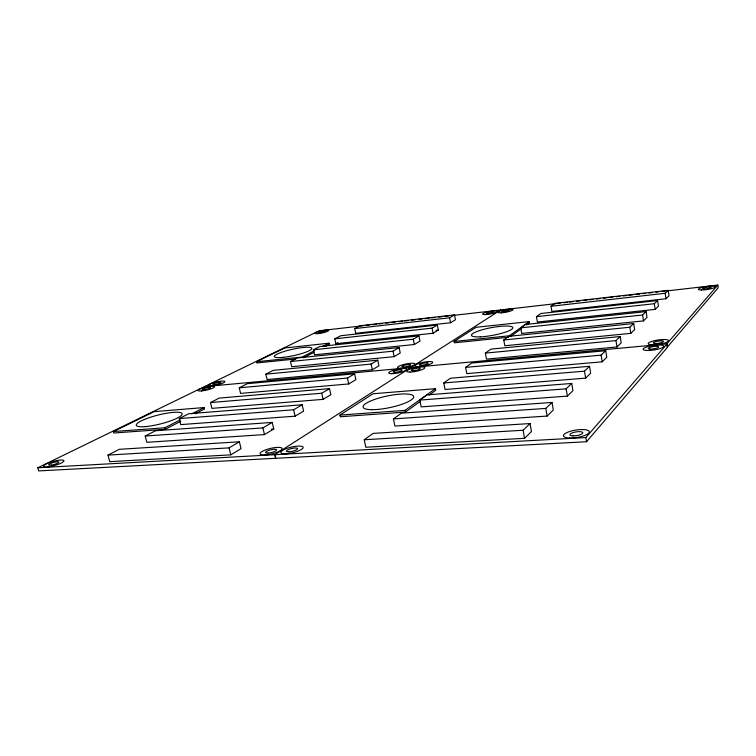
<?xml version="1.0" encoding="UTF-8"?>
<svg xmlns="http://www.w3.org/2000/svg" width="756" height="756" viewBox="0 0 756 756"><rect width="100%" height="100%" fill="white"/><g stroke="black" fill="none" stroke-linecap="round" stroke-linejoin="round"><path stroke-width="1.13" d="M667.094 343.857L585.843 437.563L275.033 454.687L275.864 458.287L586.552 441.731L667.586 347.136L667.094 343.857L204.385 386.647M717.822 285.078L666.773 343.885L667.274 347.165L718.2 287.771L717.822 285.078L667.633 290.833M524.579 438.31L531.477 431.506L530.041 423.568L373.133 433.405L364.231 439.765L365.828 447.24L524.579 438.31L523.105 430.249L530.041 423.568M547.136 416.074L553.316 409.988L551.993 402.438L401.455 413.182L393.422 418.918L394.906 426.053L547.136 416.074L545.785 408.42L551.993 402.438M567.378 396.125L572.944 390.644L571.716 383.453L427.093 394.887L419.807 400.085L421.177 406.898L567.378 396.125L566.121 388.83L571.716 383.453M585.645 378.132L590.682 373.162L589.538 366.301L450.396 378.246L443.763 382.98L445.038 389.501L585.645 378.132L584.473 371.168L589.538 366.301M602.211 361.812L606.794 357.295L605.717 350.718L471.678 363.05L465.611 367.378L466.811 373.634L602.211 361.812L601.115 355.15L605.717 350.718M616.99 346.966L621.186 342.846L620.175 336.543L490.927 349.14L485.352 353.118L486.477 359.128L616.99 346.966L615.97 340.587L620.175 336.543M630.806 333.368L634.643 329.588L633.698 323.54L508.892 336.325L503.761 339.983L504.819 345.766L630.806 333.368L629.833 327.253L633.698 323.54M643.488 320.884L647.023 317.407L646.125 311.585L525.477 324.485L520.733 327.868L521.725 333.443L643.488 320.884L642.572 314.997L646.125 311.585M655.178 309.384L658.438 306.161L657.588 300.557L540.833 313.523L536.439 316.66L537.384 322.037L655.178 309.384L654.309 303.714L657.588 300.557M665.979 298.743L669.003 295.766L668.191 290.361L555.102 303.345L551.011 306.265L551.908 311.453L665.979 298.743L665.157 293.281L668.191 290.361M510.565 336.496L520.997 329.021M526.696 324.938L529.54 322.897L529.304 321.565L476.025 327.32L454.063 341.457L454.328 342.818L508.467 337.299M429.143 395.048L435.787 390.276L435.465 388.66L373.067 393.753L339.945 415.091L340.304 416.745L405.396 412.077L420.591 401.181M529.304 321.565L509.364 335.777L454.063 341.457M339.945 415.091L405.046 410.366L435.465 388.66M274.73 454.706L275.571 458.297L38.679 470.922L37.8 467.766L274.73 454.706L500.708 309.969M230.769 454.847L241.022 448.686L239.378 441.787L119.297 449.319L107.995 455.112L109.724 461.661L230.769 454.847L229.087 447.864L239.378 441.787M264.449 434.596L273.757 429.002L272.236 422.406L155.528 430.74L145.209 436.032L146.815 442.307L264.449 434.596L262.899 427.915L272.236 422.406M295.086 416.187L303.581 411.084L302.164 404.762L188.698 413.73L179.238 418.578L180.741 424.607L295.086 416.187L293.64 409.78L302.164 404.762M323.067 399.366L330.844 394.698L329.521 388.622L219.183 398.1L210.48 402.561L211.878 408.363L323.067 399.366L321.716 393.224L329.521 388.622M348.724 383.944L355.868 379.654L354.63 373.814L247.297 383.679L239.255 387.809L240.578 393.394L348.724 383.944L347.458 378.038L354.63 373.814M372.339 369.75L378.926 365.791L377.764 360.168L273.294 370.345L265.857 374.163L267.095 379.559L372.339 369.75L371.149 364.071L377.764 360.168M394.141 356.652L400.236 352.986L399.13 347.562L297.42 357.975L290.512 361.519L291.674 366.726L394.141 356.652L393.016 351.171L399.13 347.562M414.326 344.519L419.986 341.117L418.947 335.881L319.864 346.475L313.428 349.773L314.534 354.81L414.326 344.519L413.267 339.227L418.947 335.881M433.084 333.245L438.348 330.079L437.355 325.014L340.786 335.74L334.785 338.82L335.834 343.696L433.084 333.245L432.082 328.132L437.355 325.014M450.548 322.746L455.452 319.797L454.517 314.893L360.357 325.704L354.734 328.586L355.726 333.311L450.548 322.746L449.593 317.803L454.517 314.893M335.834 343.696L337.828 342.648M195.18 413.797L204.489 408.987L204.139 407.541L154.252 411.614L113.409 431.534L113.797 433.008L165.186 429.313L180.703 421.29M303.477 357.777L313.806 352.428M325.175 346.55L329.304 344.415L329.04 343.196L284.738 347.987L256.558 361.727L256.842 362.956L295.426 359.024M113.409 431.534L164.808 427.801L180.334 419.807M191.712 413.938L204.139 407.541M314.572 350.652L302.164 357.049L256.558 361.727M322.84 346.39L329.04 343.196M37.8 467.766L319.089 330.797L363.608 325.685M365.951 325.42L369.467 325.014M371.81 324.749L376.497 324.211M378.841 323.946L382.356 323.54M385.872 323.133L389.387 322.736M391.731 322.462L395.246 322.065M398.762 321.659L402.277 321.253M404.621 320.988L408.136 320.582M411.651 320.185L415.167 319.779M418.682 319.372L422.198 318.975M424.541 318.701L429.228 318.163M431.572 317.898L435.087 317.492M438.603 317.095L442.118 316.688M444.462 316.424L449.149 315.885M451.493 315.611L560.234 303.147M563.74 302.74L567.236 302.343M569.57 302.079L573.076 301.672M576.582 301.275L580.079 300.869M583.585 300.472L587.081 300.066M589.415 299.801L592.921 299.395M596.427 298.998L599.924 298.592M603.43 298.195L606.926 297.788M609.26 297.524L612.766 297.127M616.263 296.721L619.769 296.324M623.275 295.917L626.771 295.52M629.105 295.246L632.611 294.849M636.108 294.443L639.614 294.046M643.11 293.64L645.454 293.375M648.95 292.978L652.456 292.572M655.953 292.175L658.287 291.901M661.793 291.504L665.289 291.098M354.734 328.586L449.593 317.803M551.011 306.265L665.157 293.281M334.785 338.82L432.082 328.132M536.439 316.66L654.309 303.714M436.023 330.334L438.348 330.079M313.428 349.773L413.267 339.227M520.733 327.868L642.572 314.997M290.512 361.519L393.016 351.171M503.761 339.983L629.833 327.253M265.857 374.163L371.149 364.071M485.352 353.118L615.97 340.587M239.255 387.809L347.458 378.038M465.611 367.378L601.115 355.15M210.48 402.561L321.716 393.224M443.763 382.98L584.473 371.168M179.238 418.578L293.64 409.78M419.807 400.085L566.121 388.83M145.209 436.032L262.899 427.915M393.422 418.918L545.785 408.42M271.404 429.162L273.757 429.002M107.995 455.112L229.087 447.864M364.231 439.765L523.105 430.249M164.808 427.801L165.186 429.313M405.046 410.366L405.396 412.077M585.843 437.563L586.552 441.731M145.36 426.62A23.644 4.593 -14.1 0 0 182.016 414.619A23.644 4.593 -14.1 0 0 150.34 417.284A23.644 4.593 -14.1 0 0 145.36 426.62M48.923 466.726A10.593 2.136 -15.4 0 0 63.967 460.735A10.593 2.136 -15.4 0 0 48.346 463.041A10.593 2.136 -15.4 0 0 48.923 466.726M391.844 373.691A9.129 1.871 -11.6 0 0 406.473 369.731A9.129 1.871 -11.6 0 0 394.689 369.882A9.129 1.871 -11.6 0 0 391.844 373.691M265.186 454.942A11.378 2.816 -13.5 0 0 282.149 448.79A11.378 2.816 -13.5 0 0 265.876 449.782A11.378 2.816 -13.5 0 0 265.186 454.942M201.569 390.946A8.448 1.521 -13.4 0 0 214.553 386.855A8.448 1.521 -13.4 0 0 202.958 387.941A8.448 1.521 -13.4 0 0 201.569 390.946M268.115 453.033A5.689 1.408 -13.5 0 0 276.611 449.971A5.689 1.408 -13.5 0 0 268.503 450.444A5.689 1.408 -13.5 0 0 268.115 453.033M394.736 372.387A4.564 0.936 -11.6 0 0 402.069 370.412A4.564 0.936 -11.6 0 0 396.191 370.478A4.564 0.936 -11.6 0 0 394.736 372.387M51.332 465.091A5.292 1.068 -15.4 0 0 58.873 462.105A5.292 1.068 -15.4 0 0 51.077 463.239A5.292 1.068 -15.4 0 0 51.332 465.091M203.959 389.756A4.224 0.765 -13.4 0 0 210.461 387.715A4.224 0.765 -13.4 0 0 204.678 388.244A4.224 0.765 -13.4 0 0 203.959 389.756M372.018 409.676A25.827 5.944 -11.8 0 0 413.286 398.006A25.827 5.944 -11.8 0 0 379.805 397.807A25.827 5.944 -11.8 0 0 372.018 409.676M286.269 453.713A11.463 2.882 -13.2 0 0 303.194 447.514A11.463 2.882 -13.2 0 0 286.59 448.525A11.463 2.882 -13.2 0 0 286.269 453.713M646.484 350.444A10.48 2.296 -8.5 0 0 663.617 346.787A10.48 2.296 -8.5 0 0 650.377 345.964A10.48 2.296 -8.5 0 0 646.484 350.444M569.674 437.998A13.117 3.752 -9 0 0 589.349 431.969A13.117 3.752 -9 0 0 570.128 431.364A13.117 3.752 -9 0 0 569.674 437.998M410.017 372.046A9.214 1.899 -11.4 0 0 424.683 368.059A9.214 1.899 -11.4 0 0 412.634 368.229A9.214 1.899 -11.4 0 0 410.017 372.046M572.972 435.862A6.558 1.871 -9 0 0 582.848 432.857A6.558 1.871 -9 0 0 573.265 432.536A6.558 1.871 -9 0 0 572.972 435.862M649.952 349.074A5.245 1.143 -8.5 0 0 658.533 347.25A5.245 1.143 -8.5 0 0 651.937 346.824A5.245 1.143 -8.5 0 0 649.952 349.074M289.123 451.795A5.736 1.446 -13.2 0 0 297.609 448.695A5.736 1.446 -13.2 0 0 289.34 449.187A5.736 1.446 -13.2 0 0 289.123 451.795M412.88 370.733A4.602 0.954 -11.4 0 0 420.223 368.748A4.602 0.954 -11.4 0 0 414.222 368.824A4.602 0.954 -11.4 0 0 412.88 370.733M283.632 357.305A19.174 3.222 -12.4 0 0 311.878 348.459A19.174 3.222 -12.4 0 0 283.925 351.521A19.174 3.222 -12.4 0 0 283.632 357.305M212.19 385.74A8.316 1.484 -13.2 0 0 224.91 381.733A8.316 1.484 -13.2 0 0 213.419 382.829A8.316 1.484 -13.2 0 0 212.19 385.74M485.721 314.581A7.607 1.285 -10.6 0 0 497.533 311.51A7.607 1.285 -10.6 0 0 487.044 312.086A7.607 1.285 -10.6 0 0 485.721 314.581M400.595 368.266A8.987 1.814 -11.4 0 0 414.959 364.392A8.987 1.814 -11.4 0 0 403.288 364.6A8.987 1.814 -11.4 0 0 400.595 368.266M318.427 333.585A7.021 1.096 -12.1 0 0 328.69 330.466A7.021 1.096 -12.1 0 0 318.352 331.657A7.021 1.096 -12.1 0 0 318.427 333.585M403.42 367A4.498 0.907 -11.4 0 0 410.612 365.063A4.498 0.907 -11.4 0 0 404.8 365.157A4.498 0.907 -11.4 0 0 403.42 367M487.894 313.645A3.799 0.643 -10.6 0 0 493.81 312.115A3.799 0.643 -10.6 0 0 488.574 312.398A3.799 0.643 -10.6 0 0 487.894 313.645M214.515 384.577A4.158 0.737 -13.2 0 0 220.884 382.574A4.158 0.737 -13.2 0 0 215.158 383.122A4.158 0.737 -13.2 0 0 214.515 384.577M320.119 332.735A3.506 0.548 -12.1 0 0 325.26 331.175A3.506 0.548 -12.1 0 0 320.1 331.771A3.506 0.548 -12.1 0 0 320.119 332.735M480.258 336.845A21.026 3.903 -10.5 0 0 512.748 328.113A21.026 3.903 -10.5 0 0 483.434 329.427A21.026 3.903 -10.5 0 0 480.258 336.845M418.2 366.603A9.063 1.843 -11.3 0 0 432.602 362.7A9.063 1.843 -11.3 0 0 420.667 362.918A9.063 1.843 -11.3 0 0 418.2 366.603M701.445 289.983A8.637 1.493 -8.6 0 0 715.356 287.044A8.637 1.493 -8.6 0 0 704.016 287.015A8.637 1.493 -8.6 0 0 701.445 289.983M651.521 344.812A10.31 2.211 -8.5 0 0 668.361 341.23A10.31 2.211 -8.5 0 0 655.282 340.493A10.31 2.211 -8.5 0 0 651.521 344.812M501.209 312.823A7.664 1.304 -10.5 0 0 513.05 309.733A7.664 1.304 -10.5 0 0 502.362 310.338A7.664 1.304 -10.5 0 0 501.209 312.823M654.923 343.479A5.16 1.106 -8.5 0 0 663.352 341.693A5.16 1.106 -8.5 0 0 656.841 341.315A5.16 1.106 -8.5 0 0 654.923 343.479M704.167 288.99A4.319 0.747 -8.6 0 0 711.131 287.526A4.319 0.747 -8.6 0 0 705.48 287.507A4.319 0.747 -8.6 0 0 704.167 288.99M420.998 365.328A4.536 0.926 -11.3 0 0 428.208 363.381A4.536 0.926 -11.3 0 0 422.254 363.485A4.536 0.926 -11.3 0 0 420.998 365.328M503.354 311.888A3.837 0.652 -10.5 0 0 509.289 310.347A3.837 0.652 -10.5 0 0 503.959 310.64A3.837 0.652 -10.5 0 0 503.354 311.888"/></g></svg>
